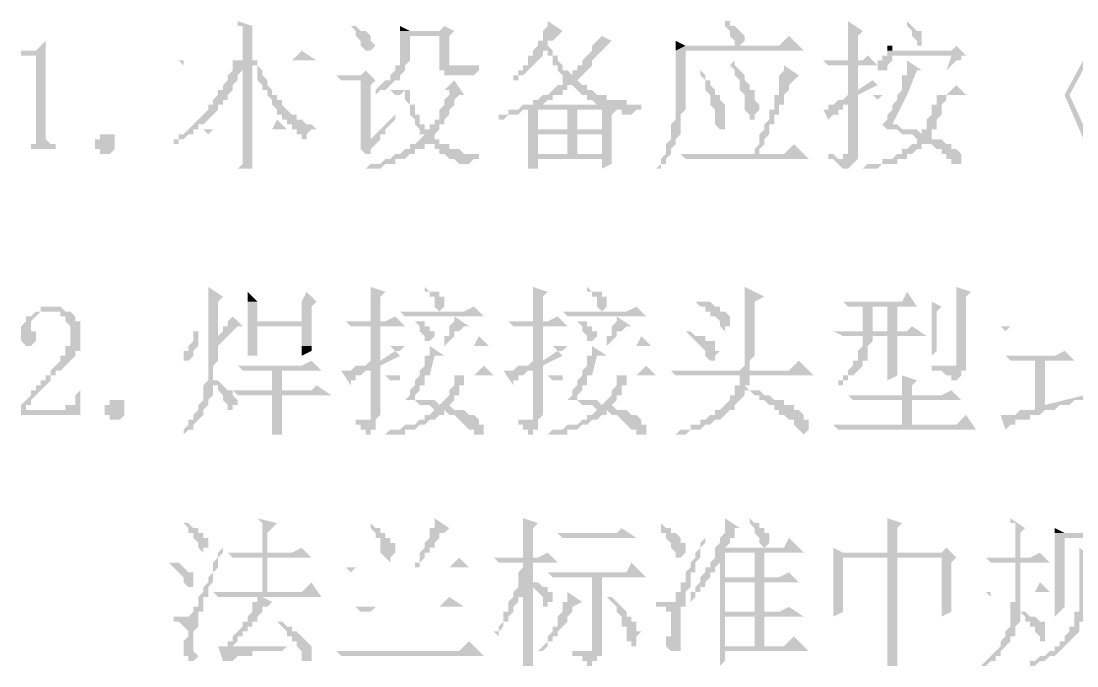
# Model space of a CAD drawing. Extents: x 51 to 246, y 3 to 417.
# Drawn here: x 179.41 to 188.49, y 340.4 to 345.95 of the extents above; entities that cross this region are included whole.
import ezdxf

# ---------------------------------------------------------------- set-up
doc = ezdxf.new("R2010")
doc.units = 0
doc.header["$MEASUREMENT"] = 0
doc.layers.add('_____1', color=160, linetype='Continuous')

msp = doc.modelspace()

# ---------------------------------------------------------------- hatches: boundary and pattern name
at = {"layer": '_____1'}
for points in [[(181.2713, 345.9477), (181.2713, 345.9053), (181.3137, 345.9053), (181.3137, 345.6091), (181.3984, 345.6091), (181.3984, 345.9053)], [(183.0493, 345.9053), (183.0069, 345.863), (182.6683, 345.863), (182.6683, 345.5667), (182.6259, 345.5667), (182.6259, 345.5243), (182.5835, 345.4819), (182.5835, 345.4397), (182.5415, 345.4397), (182.4567, 345.355), (182.4567, 345.3126), (182.4991, 345.355), (182.5415, 345.355), (182.6259, 345.4397), (182.6683, 345.4397), (182.6683, 345.4819), (182.7106, 345.5243), (182.7106, 345.5667), (182.753, 345.6091), (182.753, 345.8206), (183.0069, 345.8206), (183.134, 345.863)], [(182.6683, 345.9053), (182.6683, 345.863), (182.753, 345.863)], [(183.9385, 345.9477), (183.9385, 345.9053), (183.8961, 345.863), (183.8961, 345.7784), (183.8537, 345.7784), (183.9805, 345.7784), (184.0653, 345.863)], [(185.4622, 345.9477), (185.4622, 345.9053), (185.5046, 345.863), (185.5046, 345.8206), (185.547, 345.7784), (185.547, 345.736), (185.5894, 345.736), (185.6317, 345.7784), (185.6317, 345.8206), (185.547, 345.9053), (185.5046, 345.9053), (185.5046, 345.9477)], [(186.5206, 345.9477), (186.5206, 345.6091), (186.6053, 345.6091), (186.6053, 345.8206), (186.6477, 345.863)], [(183.134, 345.863), (183.0069, 345.8206), (183.0069, 345.5243), (183.0493, 345.5243), (183.0493, 345.4819), (183.3032, 345.4819), (183.3456, 345.5243), (183.3456, 345.5667), (183.0917, 345.5667), (183.0917, 345.8206)], [(184.4039, 345.8206), (184.3615, 345.7784), (183.8537, 345.7784), (183.8537, 345.736), (183.9385, 345.736), (183.9385, 345.6513), (183.9805, 345.6513), (183.9805, 345.5667), (184.0229, 345.5667), (184.0229, 345.5243), (184.0653, 345.4819), (184.0653, 345.3973), (184.0229, 345.3973), (184.15, 345.3973), (184.1924, 345.355), (184.2347, 345.3126), (184.2771, 345.3126), (184.2771, 345.2702), (184.3195, 345.2702), (184.3615, 345.228), (184.4463, 345.228), (183.8537, 345.228), (184.7426, 345.1856), (184.7426, 345.228), (184.6158, 345.228), (184.6158, 345.2702), (184.4463, 345.2702), (184.4463, 345.3126), (184.3615, 345.3126), (184.3195, 345.355), (184.2771, 345.355), (184.2771, 345.3973), (184.2347, 345.3973), (184.1924, 345.4397), (184.2347, 345.4819), (184.15, 345.4819), (184.1076, 345.5243), (184.0653, 345.5243), (184.0653, 345.5667), (184.0229, 345.6091), (184.0229, 345.6513), (183.9805, 345.6513), (183.9805, 345.6936), (183.9385, 345.736), (183.9385, 345.7784), (184.4887, 345.7784)], [(186.0128, 345.8206), (185.928, 345.736), (185.1236, 345.736), (185.0388, 345.6936), (185.0388, 345.1011), (184.9968, 345.0587), (184.9968, 344.9316), (184.9544, 344.8894), (184.9544, 344.8046), (184.9121, 344.7622), (184.9121, 344.72), (184.8697, 344.6777), (184.9121, 344.6777), (184.9121, 344.72), (184.9544, 344.72), (184.9544, 344.7622), (184.9968, 344.8046), (184.9968, 344.847), (185.0388, 344.8894), (185.0388, 344.9316), (185.0812, 344.9739), (185.0812, 345.1433), (185.1236, 345.1856), (185.1236, 345.6936), (186.1395, 345.6936)], [(188.6796, 345.863), (188.3833, 345.3126), (188.6372, 344.72), (188.6796, 344.7622), (188.4257, 345.3126), (188.722, 345.863)], [(179.6204, 345.7784), (179.578, 345.736), (179.5356, 345.6936), (179.4085, 345.6936), (179.4085, 345.6513), (179.5356, 345.6513), (179.5356, 344.8894), (179.4933, 344.8894), (179.4933, 344.847), (179.4085, 344.847), (179.7895, 344.847), (179.7051, 344.847), (179.7051, 344.8894), (179.6628, 344.8894), (179.6204, 344.9316)], [(183.8537, 345.736), (183.8113, 345.6936), (183.8113, 345.6513), (183.769, 345.6513), (183.769, 345.5667), (183.7266, 345.5667), (183.7266, 345.5243), (183.6842, 345.5243), (183.6842, 345.4819), (183.6418, 345.4819), (183.6418, 345.4397), (183.6842, 345.4397), (183.6842, 345.4819), (183.7266, 345.4819), (183.8961, 345.6513), (183.8961, 345.6936), (183.9385, 345.6936), (183.9385, 345.736)], [(184.4887, 345.7784), (184.3615, 345.7784), (184.3195, 345.736), (184.3195, 345.6936), (184.2347, 345.6091), (184.2347, 345.5667), (184.1924, 345.5667), (184.1924, 345.5243), (184.15, 345.5243), (184.15, 345.4819), (184.2347, 345.4819), (184.3195, 345.5667), (184.3195, 345.6091), (184.4039, 345.6936), (184.4463, 345.736)], [(185.0388, 345.7784), (185.0388, 345.6936), (185.1236, 345.736)], [(187.4521, 345.736), (187.4097, 345.6936), (186.8592, 345.6936), (187.4097, 345.6513), (187.3674, 345.5243), (187.4521, 345.6091), (187.4945, 345.6091), (187.4945, 345.6513), (187.5365, 345.6513)], [(181.8218, 345.6936), (181.7371, 345.6091), (180.7635, 345.6091), (180.8055, 345.5667), (180.8055, 345.6091), (181.9486, 345.6091)], [(186.6901, 345.6513), (186.6477, 345.6091), (186.309, 345.6091), (186.3514, 345.5667), (186.7748, 345.5667)], [(186.8592, 345.6936), (186.8592, 345.6513), (186.8168, 345.6513), (186.8168, 345.6091), (186.7748, 345.6091), (186.7748, 345.5243), (186.8592, 345.5243), (186.8592, 345.5667), (186.9016, 345.6091), (186.9016, 345.6513), (187.4097, 345.6513)], [(181.2289, 345.5243), (181.1865, 345.4819), (181.1865, 345.4397), (181.1445, 345.3973), (181.1445, 345.355), (181.1021, 345.355), (181.1021, 345.3126), (181.0597, 345.2702), (181.0597, 345.228), (181.0174, 345.228), (181.0174, 345.1856), (180.975, 345.1433), (180.8055, 344.9739), (180.7635, 344.9739), (180.7635, 344.9316), (180.7211, 344.9316), (180.7211, 344.8894), (180.6787, 344.8894), (180.7635, 344.8894), (180.7635, 344.9316), (180.8055, 344.9316), (180.8479, 344.9739), (180.8903, 344.9739), (180.8903, 345.0163), (180.9326, 345.0163), (180.9326, 345.0587), (180.975, 345.0587), (181.0174, 345.1011), (181.1021, 345.1856), (181.1021, 345.228), (181.1445, 345.228), (181.1445, 345.2702), (181.1865, 345.2702), (181.1865, 345.3126), (181.2289, 345.355), (181.2289, 345.3973), (181.2713, 345.4397), (181.2713, 345.4819), (181.3137, 345.5243)], [(181.3984, 345.6091), (181.2289, 345.6091), (181.2289, 345.5243), (181.3137, 345.5243), (181.3137, 345.0163), (181.3984, 345.0163)], [(181.4408, 345.6091), (181.3984, 345.6091), (181.3984, 345.5667), (181.4408, 345.5667), (181.4408, 345.4397), (181.4832, 345.3973), (181.4832, 345.355), (181.5252, 345.355), (181.5252, 345.3126), (181.5676, 345.2702), (181.5676, 345.228), (181.6099, 345.1856), (181.6099, 345.1433), (181.6523, 345.1433), (181.6523, 345.1011), (181.6947, 345.1011), (181.6947, 345.0587), (181.7371, 345.0587), (181.7371, 345.0163), (181.7794, 345.0163), (181.7794, 344.9739), (181.8218, 344.9739), (181.8218, 344.9316), (181.8638, 344.9316), (181.8638, 344.9739), (181.9062, 345.0163), (181.9486, 345.0163), (181.9062, 345.0587), (181.8638, 345.0587), (181.8218, 345.1011), (181.7794, 345.1011), (181.7794, 345.1433), (181.7371, 345.1433), (181.6523, 345.228), (181.6523, 345.2702), (181.6099, 345.2702), (181.6099, 345.3126), (181.5676, 345.3126), (181.5676, 345.355), (181.5252, 345.3973), (181.5252, 345.4397), (181.4832, 345.4819), (181.4832, 345.5243), (181.4408, 345.5667)], [(182.372, 345.5243), (182.3296, 345.4819), (182.1181, 345.4819), (182.1605, 345.4397), (182.4567, 345.4397)], [(183.2612, 345.5667), (183.134, 345.5667), (183.3456, 345.5667), (183.3032, 345.5667)], [(185.2507, 345.5243), (185.2507, 345.4819), (185.2931, 345.4397), (185.2931, 345.355), (185.3355, 345.3126), (185.3355, 345.228), (185.3778, 345.1856), (185.3778, 345.0587), (185.4199, 345.0163), (185.4622, 345.0163), (185.4622, 345.228), (185.4199, 345.2702), (185.4199, 345.3126), (185.3778, 345.3126), (185.3778, 345.355), (185.3355, 345.3973), (185.3355, 345.4397), (185.2931, 345.4397), (185.2931, 345.4819)], [(185.547, 345.6091), (185.5046, 345.5667), (185.547, 345.5243), (185.547, 345.4819), (185.5894, 345.4397), (185.5894, 345.355), (185.6317, 345.3126), (185.6317, 345.1856), (185.6741, 345.1433), (185.6741, 345.1011), (185.7165, 345.1011), (185.7165, 345.1433), (185.7585, 345.1856), (185.7585, 345.228), (185.7165, 345.2702), (185.7165, 345.355), (185.6741, 345.355), (185.6741, 345.3973), (185.6317, 345.4397), (185.6317, 345.4819), (185.547, 345.5667)], [(185.9704, 345.5667), (185.9704, 345.5243), (185.928, 345.4819), (185.928, 345.3126), (185.8856, 345.3126), (185.8856, 345.1856), (185.8433, 345.1856), (185.8433, 345.1011), (185.8009, 345.0587), (185.8009, 345.0163), (185.7585, 344.9739), (185.7585, 344.8894), (185.7165, 344.847), (185.7165, 344.8046), (185.7585, 344.8046), (185.7585, 344.847), (185.8009, 344.8894), (185.8009, 344.9316), (185.8433, 344.9739), (185.8433, 345.0587), (185.8856, 345.0587), (185.8856, 345.1433), (185.928, 345.1433), (185.928, 345.228), (185.9704, 345.228), (185.9704, 345.3126), (186.0128, 345.355), (186.0128, 345.3973), (186.0551, 345.4397), (186.0972, 345.4819)], [(186.6053, 345.5667), (186.5206, 345.5667), (186.5206, 345.3126), (186.6053, 345.355)], [(187.0287, 345.6091), (187.0287, 345.4819), (186.9863, 345.4819), (186.9863, 345.355), (186.944, 345.3126), (187.0287, 345.3126), (187.1135, 345.5243), (187.1555, 345.5243)], [(182.4567, 345.4397), (182.3296, 345.4397), (182.3296, 344.847), (182.372, 344.8046), (182.4144, 344.8046), (182.4144, 344.847), (182.4991, 344.9316), (182.4144, 344.9316), (182.4144, 345.3973)], [(183.134, 345.4397), (183.0493, 345.355), (182.5835, 345.355), (183.0917, 345.355), (183.0917, 345.3126), (183.0493, 345.2702), (183.0493, 345.228), (183.0069, 345.1856), (183.0069, 345.1011), (182.9645, 345.1011), (182.9645, 345.0587), (182.9222, 345.0587), (182.9222, 345.0163), (183.0069, 345.0163), (183.0069, 345.0587), (183.0493, 345.0587), (183.0493, 345.1011), (183.0917, 345.1433), (183.0917, 345.1856), (183.134, 345.228), (183.134, 345.2702), (183.1764, 345.3126), (183.2188, 345.3126)], [(186.7324, 345.4397), (186.6053, 345.355), (186.5206, 345.3126), (186.4782, 345.2702), (186.4362, 345.2702), (186.5206, 345.228), (186.5206, 344.8046), (186.4782, 344.8046), (186.4782, 344.7622), (186.4362, 344.7622), (186.6053, 344.7622), (186.6053, 345.3126), (186.7748, 345.3973)], [(182.5835, 345.355), (182.6259, 345.3126), (182.6683, 345.3126), (182.7106, 345.355)], [(182.7106, 345.355), (182.7106, 345.2702), (182.753, 345.228), (182.753, 345.1433), (182.7954, 345.1011), (182.7954, 345.0587), (182.8378, 345.0163), (182.8378, 344.9739), (182.8801, 344.9739), (182.8378, 344.9316), (182.9222, 344.8894), (182.9645, 344.8894), (182.9645, 344.847), (183.0069, 344.847), (183.0069, 344.8046), (183.0493, 344.8046), (183.0917, 344.7622), (183.134, 344.7622), (183.1764, 344.72), (183.2612, 344.72), (183.3032, 344.7622), (183.3456, 344.7622), (183.3456, 344.8046), (183.2188, 344.8046), (183.1764, 344.847), (183.0917, 344.847), (183.0917, 344.8894), (183.0069, 344.8894), (183.0069, 344.9316), (182.9645, 344.9316), (182.9645, 344.9739), (183.0069, 345.0163), (182.8801, 345.0163), (182.8801, 345.0587), (182.8378, 345.0587), (182.8378, 345.1433), (182.7954, 345.1433), (182.7954, 345.228), (182.753, 345.228), (182.753, 345.355), (183.0917, 345.355)], [(184.0229, 345.3973), (183.9385, 345.3126), (183.8961, 345.3126), (183.8537, 345.2702), (183.8113, 345.2702), (183.8113, 345.228), (183.7266, 345.228), (183.6842, 345.1856), (183.5998, 345.1856), (183.5998, 345.1433), (183.5151, 345.1433), (183.5151, 345.1011), (183.5574, 345.1011), (183.5998, 345.1433), (183.6842, 345.1433), (183.7266, 345.1856), (184.7426, 345.1856), (183.8537, 345.228), (183.8961, 345.228), (183.9385, 345.2702), (183.9805, 345.2702), (183.9805, 345.3126), (184.0653, 345.3126), (184.0653, 345.355), (184.1076, 345.355), (184.1076, 345.3973), (184.15, 345.3973)], [(187.4521, 345.3973), (187.3674, 345.3126), (186.7324, 345.3126), (186.7748, 345.2702), (186.8168, 345.3126), (187.5365, 345.3126)], [(186.4362, 345.2702), (186.3938, 345.228), (186.3514, 345.228), (186.3514, 345.1856), (186.309, 345.1856), (186.3514, 345.1011), (186.3938, 345.1433), (186.4362, 345.1433), (186.4362, 345.1856), (186.4782, 345.1856), (186.4782, 345.228), (186.5206, 345.228)], [(187.0287, 345.3126), (186.944, 345.3126), (186.944, 345.2702), (186.9016, 345.228), (186.9016, 345.1856), (186.8592, 345.1433), (186.8592, 345.1011), (186.8168, 345.0587), (186.8592, 345.0163), (186.944, 345.0163), (186.9863, 344.9739), (187.1555, 344.9739), (187.1135, 345.0163), (186.9863, 345.0163), (186.944, 345.0587), (186.9016, 345.0587)], [(183.769, 345.1856), (183.769, 344.8046), (184.4039, 344.7622), (184.4039, 344.6777), (184.4887, 344.72), (184.4887, 344.8046), (183.8537, 344.8046), (183.8537, 344.9739), (184.4039, 344.9739), (184.1924, 345.0163), (183.8537, 345.0163), (183.8537, 345.1856), (184.531, 345.1856)], [(184.1076, 345.1856), (184.1076, 345.0163), (183.8537, 345.0163), (184.1924, 345.0163), (184.1924, 345.1856), (184.4039, 345.1856)], [(184.531, 345.1856), (184.1076, 345.1856), (184.4039, 345.1856), (184.4039, 345.0163), (184.1924, 345.0163), (184.4039, 344.9739), (184.4039, 344.8046), (184.1924, 344.8046), (184.4887, 344.8046), (184.4887, 345.1433)], [(181.6099, 345.1011), (181.5676, 345.0163), (180.975, 345.0163), (181.0174, 344.9739), (181.0597, 345.0163), (181.6947, 345.0163)], [(182.6259, 345.1433), (182.4144, 344.9316), (182.4991, 344.9316), (182.4991, 344.9739), (182.5415, 344.9739), (182.5415, 345.0163), (182.6259, 345.1011)], [(181.3984, 345.0163), (181.3137, 345.0163), (181.3137, 344.72), (181.2713, 344.6777), (181.3984, 344.6777), (181.3984, 344.9739)], [(182.8378, 344.9316), (182.7954, 344.8894), (182.753, 344.8894), (182.753, 344.847), (182.7106, 344.847), (182.6683, 344.8046), (182.6259, 344.8046), (182.5835, 344.7622), (182.5415, 344.7622), (182.4991, 344.72), (182.4144, 344.72), (182.372, 344.6777), (182.4991, 344.6777), (182.5415, 344.72), (182.6259, 344.72), (182.6259, 344.7622), (182.7106, 344.7622), (182.753, 344.8046), (182.7954, 344.8046), (182.7954, 344.847), (182.8801, 344.847), (182.8801, 344.8894), (182.9222, 344.8894)], [(184.1924, 344.9739), (184.1076, 344.9739), (184.1076, 344.8046), (183.8537, 344.8046), (184.1924, 344.8046)], [(186.0551, 344.8894), (185.9704, 344.8046), (185.0812, 344.8046), (185.1236, 344.7622), (186.1819, 344.7622)], [(187.325, 344.9316), (187.1979, 344.8894), (187.2403, 344.8894), (187.2826, 344.847), (187.325, 344.847), (187.325, 344.8046), (187.3674, 344.8046), (187.3674, 344.7622), (187.4097, 344.7622), (187.4097, 344.72), (187.4945, 344.72), (187.4945, 344.8046), (187.4521, 344.847), (187.4097, 344.847), (187.4097, 344.8894), (187.3674, 344.8894)], [(183.769, 344.8046), (183.769, 344.6777), (183.8537, 344.6777), (183.8537, 344.7622), (184.4039, 344.7622)], [(186.3514, 344.8046), (186.3514, 344.7622), (186.3938, 344.7622), (186.4362, 344.72), (186.4782, 344.6777), (186.5206, 344.6777), (186.5629, 344.72), (186.6053, 344.7622), (186.4362, 344.7622), (186.3938, 344.8046)], [(181.0174, 343.6617), (181.0174, 343.1959), (181.1021, 343.1959), (181.1021, 343.5346), (181.1445, 343.577)], [(181.356, 343.6193), (181.356, 343.5346), (181.4408, 343.5346)], [(181.8638, 343.6193), (181.8218, 343.5346), (181.356, 343.5346), (181.356, 343.3653), (181.4408, 343.3653), (181.4408, 343.5346), (181.9486, 343.5346)], [(182.4144, 343.6617), (182.4144, 343.3653), (182.4991, 343.3653), (182.4991, 343.577), (182.5415, 343.6193)], [(183.8113, 343.6617), (183.8113, 343.3653), (183.8961, 343.3653), (183.8961, 343.577), (183.9385, 343.6193)], [(185.6317, 343.6617), (185.6317, 342.9844), (185.5894, 342.942), (185.6741, 342.942), (185.6741, 343.0266), (185.7165, 343.069), (185.7165, 343.5346), (185.8009, 343.577)], [(187.0287, 343.6193), (186.9863, 343.5346), (186.4782, 343.5346), (186.5206, 343.4924), (187.1135, 343.4924)], [(187.4521, 343.6617), (187.4521, 342.9844), (187.3674, 342.9844), (187.2403, 342.942), (187.325, 342.942), (187.3674, 342.8997), (187.4097, 342.8997), (187.4097, 342.8573), (187.4521, 342.8573), (187.4945, 342.8997), (187.4945, 342.942), (187.5365, 342.942), (187.5365, 343.577), (187.5789, 343.6193)], [(181.9486, 343.5346), (181.8218, 343.5346), (181.8218, 343.3653), (181.356, 343.3653), (181.356, 343.3231), (181.8218, 343.3231), (181.8218, 343.1536), (181.356, 343.1536), (181.356, 343.069), (181.4408, 343.069), (181.4408, 343.1536), (181.9062, 343.1536), (181.9062, 343.4924)], [(187.2403, 343.5346), (187.2403, 343.069), (187.2826, 343.1114), (187.2826, 343.45), (187.325, 343.4924)], [(179.6628, 343.4924), (179.578, 343.4924), (179.578, 343.45), (179.5356, 343.45), (179.7472, 343.45), (179.7472, 343.4076), (179.7895, 343.4076), (179.7895, 343.3653), (179.8319, 343.3231), (179.8319, 343.1536), (179.7895, 343.1536), (179.7895, 343.069), (179.7472, 343.069), (179.7472, 343.0266), (179.6628, 342.942), (179.6628, 342.8997), (179.6204, 342.8997), (179.6204, 342.8573), (179.578, 342.8573), (179.578, 342.8149), (179.5356, 342.8149), (179.5356, 342.7727), (179.4933, 342.7727), (179.4933, 342.7303), (179.4085, 342.6456), (179.4085, 342.6034), (179.4509, 342.6034), (179.4509, 342.6456), (179.4933, 342.6456), (179.4933, 342.688), (179.6628, 342.8573), (179.6628, 342.8997), (179.7051, 342.8997), (179.7051, 342.942), (179.7472, 342.942), (179.8743, 343.069), (179.8743, 343.1114), (179.9167, 343.1114), (179.9167, 343.3653), (179.8743, 343.3653), (179.8743, 343.4076), (179.8319, 343.45), (179.7895, 343.45), (179.7472, 343.4924), (179.7051, 343.4924)], [(179.5356, 343.45), (179.4933, 343.4076), (179.4509, 343.4076), (179.4509, 343.3653), (179.4085, 343.3231), (179.4085, 343.1959), (179.4509, 343.1536), (179.4933, 343.1536), (179.5356, 343.1959), (179.5356, 343.2807), (179.4933, 343.2807), (179.4933, 343.3653), (179.578, 343.45), (179.6628, 343.45)], [(183.3032, 343.4924), (183.2188, 343.45), (182.6683, 343.45), (182.7106, 343.4076), (183.3879, 343.4076)], [(184.7002, 343.4924), (184.6158, 343.45), (184.0653, 343.45), (184.1076, 343.4076), (184.7849, 343.4076)], [(186.6477, 343.4924), (186.6477, 343.2807), (186.7324, 343.2807), (186.7324, 343.4924), (186.8592, 343.4924)], [(186.944, 343.4924), (186.6477, 343.4924), (186.8592, 343.4924), (186.8592, 343.2807), (186.944, 343.2807)], [(181.2289, 343.4076), (181.1865, 343.3653), (181.1865, 343.3231), (181.1445, 343.3231), (181.1445, 343.2807), (181.1021, 343.2383), (181.1021, 343.1959), (181.0174, 343.1959), (181.0174, 342.8573), (180.975, 342.8149), (181.1021, 342.8149), (181.1021, 342.7727), (181.1445, 342.7303), (181.1445, 342.688), (181.1865, 342.6456), (181.1865, 342.6034), (181.2289, 342.6034), (181.2289, 342.6456), (181.2713, 342.6456), (181.2713, 342.688), (181.2289, 342.7303), (181.2289, 342.7727), (181.1865, 342.7727), (181.1021, 342.8573), (181.0597, 342.8573), (181.0597, 342.9844), (181.1021, 343.0266), (181.1021, 343.1536), (181.2713, 343.3231), (181.3137, 343.3231)], [(182.6259, 343.4076), (182.5415, 343.3653), (182.2028, 343.3653), (182.2449, 343.3231), (182.7106, 343.3231)], [(182.7954, 343.4076), (182.7954, 343.3653), (182.8378, 343.3231), (182.8378, 343.2807), (182.8801, 343.2383), (182.8801, 343.1959), (182.9222, 343.1959), (182.9645, 343.2383), (182.9645, 343.2807), (182.9222, 343.2807), (182.9222, 343.3231), (182.8801, 343.3231), (182.8801, 343.3653), (182.7954, 343.3653)], [(183.134, 343.4076), (183.134, 343.3653), (183.0917, 343.3231), (183.0917, 343.2383), (183.0493, 343.2383), (183.0493, 343.1536), (183.0917, 343.1959), (183.134, 343.2383), (183.134, 343.2807), (183.1764, 343.2807), (183.2188, 343.3231), (183.2612, 343.3231)], [(184.0229, 343.4076), (183.9385, 343.3653), (183.5998, 343.3653), (183.6418, 343.3231), (184.1076, 343.3231)], [(184.1924, 343.4076), (184.1924, 343.3653), (184.2347, 343.3231), (184.2347, 343.2807), (184.2771, 343.2383), (184.2771, 343.1959), (184.3195, 343.1959), (184.3615, 343.2383), (184.3615, 343.2807), (184.3195, 343.2807), (184.3195, 343.3231), (184.2771, 343.3231), (184.2771, 343.3653), (184.1924, 343.3653)], [(184.531, 343.4076), (184.531, 343.3653), (184.4887, 343.3231), (184.4887, 343.2383), (184.4463, 343.2383), (184.4463, 343.1536), (184.531, 343.2383), (184.531, 343.2807), (184.5734, 343.2807), (184.6158, 343.3231), (184.6582, 343.3231)], [(188.9335, 343.4076), (188.8915, 343.3231), (187.8332, 343.3231), (187.8752, 343.2807), (187.9176, 343.3231), (189.0606, 343.3231)], [(180.9326, 343.2807), (180.8903, 343.2807), (180.8903, 343.1959), (180.8479, 343.1536), (180.8479, 343.1114), (180.8055, 343.1114), (180.8055, 343.0266), (180.8479, 343.0266), (180.8903, 343.069), (180.8903, 343.1114), (180.9326, 343.1536), (180.9326, 343.2383)], [(181.356, 343.3231), (181.356, 343.1536), (181.4408, 343.1536), (181.4408, 343.3231), (181.8218, 343.3231)], [(187.0711, 343.3231), (187.0287, 343.2807), (186.3938, 343.2807), (186.4782, 343.2383), (187.1979, 343.2383)], [(183.3456, 343.2383), (183.3032, 343.1536), (182.5835, 343.1536), (182.6259, 343.1114), (182.6683, 343.1114), (182.7106, 343.1536), (183.4303, 343.1536)], [(184.7426, 343.2383), (184.7002, 343.1536), (183.9805, 343.1536), (184.0229, 343.1114), (184.0653, 343.1114), (184.1076, 343.1536), (184.8273, 343.1536)], [(186.944, 343.2383), (186.8592, 343.2383), (186.8592, 342.8573), (186.944, 342.8997), (186.944, 343.069)], [(182.6259, 343.1114), (182.4991, 343.0266), (182.4144, 343.0266), (182.372, 342.9844), (182.2872, 342.9844), (182.2449, 342.942), (182.4144, 342.942), (182.4144, 342.5186), (182.372, 342.5186), (182.4567, 342.5186), (182.4991, 342.561), (182.4991, 342.9844), (182.6683, 343.069)], [(182.9222, 343.1536), (182.9222, 343.069), (182.8801, 343.069), (182.8801, 342.9844), (182.8378, 342.942), (182.8378, 342.8997), (182.9222, 342.8997), (182.9645, 343.069), (183.0493, 343.069)], [(184.0229, 343.1114), (183.8961, 343.0266), (183.8113, 343.0266), (183.769, 342.9844), (183.6842, 342.9844), (183.6418, 342.942), (183.8113, 342.942), (183.8113, 342.5186), (183.769, 342.5186), (183.8537, 342.5186), (183.8961, 342.561), (183.8961, 342.9844), (184.0653, 343.069)], [(184.3195, 343.1536), (184.3195, 343.069), (184.2771, 343.069), (184.2771, 342.9844), (184.2347, 342.942), (184.2347, 342.8997), (184.3195, 342.8997), (184.3615, 343.069), (184.4463, 343.069)], [(188.3833, 343.1114), (188.2986, 343.069), (187.8752, 343.069), (187.9176, 343.0266), (188.4681, 343.0266)], [(181.9062, 343.0266), (181.8218, 342.9844), (181.2713, 342.9844), (181.3137, 342.942), (181.991, 342.942)], [(183.3879, 342.9844), (183.3032, 342.8997), (182.5415, 342.8997), (182.5835, 342.8573), (182.6683, 342.8573), (182.6683, 342.8997), (183.4727, 342.8997)], [(184.7849, 342.9844), (184.7002, 342.8997), (183.9385, 342.8997), (183.9805, 342.8573), (184.0653, 342.8573), (184.0653, 342.8997), (184.8697, 342.8997)], [(186.0972, 343.0266), (186.0128, 342.942), (184.9968, 342.942), (185.0388, 342.8997), (186.2243, 342.8997)], [(187.2403, 342.9844), (187.2403, 342.942), (187.3674, 342.9844), (187.2826, 342.9844)], [(188.2138, 343.0266), (188.1294, 343.0266), (188.1294, 342.6034), (188.0023, 342.6034), (187.9599, 342.561), (187.8332, 342.561), (187.8752, 342.4341), (187.9176, 342.4763), (187.9599, 342.4763), (187.9599, 342.5186), (188.0871, 342.5186), (188.0871, 342.561), (188.1718, 342.561), (188.2138, 342.6034), (188.2986, 342.6034), (188.341, 342.6456), (188.3833, 342.6456), (188.2138, 342.6456)], [(182.2449, 342.942), (182.1605, 342.942), (182.2449, 342.8149), (182.2449, 342.8573), (182.2872, 342.8573), (182.2872, 342.8997), (182.3296, 342.8997), (182.372, 342.942), (182.4144, 342.942)], [(182.8801, 342.8997), (182.8378, 342.8997), (182.7954, 342.8573), (182.7954, 342.8149), (182.753, 342.7727), (182.753, 342.7303), (182.7106, 342.688), (182.7954, 342.688), (182.8378, 342.6456), (182.9222, 342.6456), (182.9645, 342.6034), (183.0493, 342.6034), (183.0917, 342.561), (183.134, 342.561), (183.2612, 342.4341), (183.3032, 342.4341), (183.3032, 342.3917), (183.3879, 342.3917), (183.3879, 342.4763), (183.3456, 342.4763), (183.3456, 342.5186), (183.3032, 342.561), (183.2612, 342.561), (183.2188, 342.6034), (183.134, 342.6034), (183.0917, 342.6456), (183.0069, 342.6456), (182.9645, 342.688), (182.7954, 342.688), (182.7954, 342.7303), (182.8378, 342.7727), (182.8378, 342.8149), (182.8801, 342.8149), (182.8801, 342.8573)], [(183.2188, 342.8997), (183.134, 342.8997), (183.134, 342.8149), (183.0917, 342.7727), (183.0917, 342.7303), (183.0069, 342.6456), (183.0917, 342.6456), (183.134, 342.688), (183.134, 342.7303), (183.1764, 342.7303), (183.1764, 342.8149), (183.2188, 342.8149), (183.2188, 342.8573)], [(183.6418, 342.942), (183.5574, 342.942), (183.6418, 342.8149), (183.6418, 342.8573), (183.6842, 342.8573), (183.6842, 342.8997), (183.7266, 342.8997), (183.769, 342.942), (183.8113, 342.942)], [(184.2771, 342.8997), (184.2347, 342.8997), (184.1924, 342.8573), (184.1924, 342.8149), (184.15, 342.7727), (184.15, 342.7303), (184.1076, 342.688), (184.1924, 342.688), (184.2347, 342.6456), (184.3195, 342.6456), (184.3615, 342.6034), (184.4463, 342.6034), (184.4887, 342.561), (184.531, 342.561), (184.6582, 342.4341), (184.7002, 342.4341), (184.7002, 342.3917), (184.7849, 342.3917), (184.7849, 342.4763), (184.7426, 342.4763), (184.7426, 342.5186), (184.7002, 342.561), (184.6582, 342.561), (184.6158, 342.6034), (184.531, 342.6034), (184.4887, 342.6456), (184.4039, 342.6456), (184.3615, 342.688), (184.1924, 342.688), (184.1924, 342.7303), (184.2347, 342.7727), (184.2347, 342.8149), (184.2771, 342.8149), (184.2771, 342.8573)], [(184.6158, 342.8997), (184.531, 342.8997), (184.531, 342.8149), (184.4887, 342.7727), (184.4887, 342.7303), (184.4039, 342.6456), (184.4887, 342.6456), (184.531, 342.688), (184.531, 342.7303), (184.5734, 342.7303), (184.5734, 342.8149), (184.6158, 342.8149), (184.6158, 342.8573)], [(186.9863, 342.8997), (186.9863, 342.7303), (187.0711, 342.7303), (187.0711, 342.8149), (187.1135, 342.8573)], [(180.975, 342.8149), (180.975, 342.688), (180.9326, 342.6456), (180.9326, 342.6034), (180.8903, 342.561), (180.8903, 342.5186), (180.8479, 342.5186), (180.8479, 342.4763), (180.8055, 342.4341), (180.8055, 342.3917), (180.7635, 342.3917), (180.8055, 342.3917), (180.8479, 342.4341), (180.8903, 342.4341), (180.8903, 342.4763), (180.975, 342.561), (180.975, 342.6034), (181.0174, 342.6456), (181.0174, 342.688), (181.0597, 342.7303), (181.0597, 342.8149)], [(181.9486, 342.8149), (181.9062, 342.7727), (181.2289, 342.7727), (181.2713, 342.7303), (182.0757, 342.7303)], [(179.9167, 342.7727), (179.8743, 342.7303), (179.8743, 342.6456), (179.7895, 342.6456), (179.7895, 342.6034), (179.4085, 342.6034), (179.4085, 342.561), (179.9167, 342.561)], [(185.7165, 342.7727), (185.6317, 342.7727), (185.6741, 342.7727), (185.7165, 342.7303), (185.7585, 342.7303), (185.7585, 342.688), (185.8009, 342.688), (185.8433, 342.6456), (185.8856, 342.6456), (185.8856, 342.6034), (185.928, 342.6034), (185.928, 342.561), (185.9704, 342.561), (186.0128, 342.5186), (186.0551, 342.5186), (186.0551, 342.4763), (186.1395, 342.3917), (186.1819, 342.4341), (186.1819, 342.5186), (186.1395, 342.5186), (186.1395, 342.561), (186.0972, 342.6034), (186.0551, 342.6034), (186.0551, 342.6456), (185.9704, 342.6456), (185.9704, 342.688), (185.8856, 342.688), (185.8433, 342.7303), (185.8009, 342.7303), (185.7585, 342.7727)], [(187.4097, 342.7727), (187.325, 342.7303), (186.5206, 342.7303), (186.5629, 342.688), (187.4945, 342.688)], [(188.5528, 342.7303), (188.2138, 342.6456), (188.4257, 342.6456), (188.4681, 342.688), (188.5528, 342.688)], [(182.9645, 342.6034), (182.9222, 342.561), (182.8801, 342.561), (182.8801, 342.5186), (182.8378, 342.5186), (182.7954, 342.4763), (182.7106, 342.4763), (182.6683, 342.4341), (182.5835, 342.4341), (182.5415, 342.3917), (182.4991, 342.3917), (182.7106, 342.3917), (182.7106, 342.4341), (182.7954, 342.4341), (182.8378, 342.4763), (182.8801, 342.4763), (182.9222, 342.5186), (182.9645, 342.5186), (183.0069, 342.561), (183.0493, 342.561), (183.0493, 342.6034)], [(184.3615, 342.6034), (184.3195, 342.561), (184.2771, 342.561), (184.2771, 342.5186), (184.2347, 342.5186), (184.1924, 342.4763), (184.1076, 342.4763), (184.0653, 342.4341), (183.9805, 342.4341), (183.9385, 342.3917), (183.8961, 342.3917), (184.1076, 342.3917), (184.1076, 342.4341), (184.1924, 342.4341), (184.2347, 342.4763), (184.2771, 342.4763), (184.3195, 342.5186), (184.3615, 342.5186), (184.4039, 342.561), (184.4463, 342.561), (184.4463, 342.6034)], [(187.5365, 342.561), (187.4521, 342.4763), (186.3938, 342.4763), (186.4362, 342.4341), (187.6213, 342.4341)], [(181.4408, 341.672), (181.4832, 341.6296), (181.4832, 341.3757), (181.5252, 341.3757), (181.5252, 341.545), (181.6099, 341.6296)], [(182.4144, 341.6296), (182.4144, 341.5872), (182.4567, 341.545), (182.4567, 341.5027), (182.4991, 341.5027), (182.4991, 341.3757), (182.5835, 341.291), (182.5835, 341.3333), (182.6259, 341.3757), (182.6259, 341.4603), (182.5835, 341.4603), (182.5835, 341.5027), (182.5415, 341.5027), (182.5415, 341.545), (182.4991, 341.545), (182.4991, 341.5872), (182.4567, 341.5872)], [(182.9645, 341.672), (182.9645, 341.5872), (182.9222, 341.5872), (182.9222, 341.5027), (182.8801, 341.4603), (182.8801, 341.4179), (182.8378, 341.3757), (182.8378, 341.291), (182.7954, 341.291), (182.7954, 341.2486), (182.8378, 341.2486), (182.8378, 341.291), (182.8801, 341.3333), (182.8801, 341.3757), (182.9222, 341.3757), (182.9222, 341.4179), (182.9645, 341.4179), (182.9645, 341.4603), (183.0069, 341.5027), (183.0069, 341.545), (183.0493, 341.545), (183.0917, 341.5872)], [(183.7266, 341.672), (183.7266, 341.3333), (183.8113, 341.3333), (183.8113, 341.5872), (183.8537, 341.6296)], [(184.9121, 341.6296), (184.9121, 341.545), (184.9544, 341.545), (184.9544, 341.5027), (184.9968, 341.4603), (184.9968, 341.4179), (185.0388, 341.3757), (185.0388, 341.3333), (185.0812, 341.3333), (185.1236, 341.3757), (185.1236, 341.4603), (185.0812, 341.4603), (185.0812, 341.5027), (185.0388, 341.545), (184.9968, 341.545), (184.9968, 341.5872), (184.9544, 341.5872)], [(185.4622, 341.672), (185.4622, 341.545), (185.4199, 341.5027), (185.4199, 341.4603), (185.3778, 341.4179), (185.3778, 341.3757), (185.4622, 341.4179), (185.5046, 341.4603), (185.5046, 341.5027), (185.547, 341.5027), (185.547, 341.5872), (185.5894, 341.5872)], [(185.6741, 341.672), (185.6741, 341.6296), (185.7165, 341.5872), (185.7165, 341.545), (185.7585, 341.5027), (185.7585, 341.4603), (185.8009, 341.4179), (185.8433, 341.4603), (185.8433, 341.545), (185.8009, 341.545), (185.8009, 341.5872), (185.7585, 341.5872), (185.7585, 341.6296), (185.7165, 341.6296)], [(186.8592, 341.672), (186.8592, 341.3757), (186.4782, 341.3757), (186.944, 341.3757), (186.944, 341.5872), (186.9863, 341.6296)], [(187.9176, 341.672), (187.9176, 341.6296), (187.9599, 341.6296), (187.9599, 341.3333), (188.0023, 341.3333), (188.0023, 341.545), (188.0447, 341.5872)], [(184.5734, 341.5872), (184.531, 341.545), (184.0229, 341.545), (184.0653, 341.5027), (184.7002, 341.5027)], [(188.2986, 341.5872), (188.2986, 341.545), (188.3833, 341.545)], [(188.8067, 341.5872), (188.7644, 341.545), (188.2986, 341.545), (188.2986, 340.8254), (188.3833, 340.9099), (188.3833, 341.5027), (188.8915, 341.5027)], [(186.0128, 341.5027), (185.9704, 341.4179), (185.4622, 341.4179), (185.3778, 341.3757), (185.3778, 341.3333), (185.3355, 341.291), (185.4199, 341.291), (185.4199, 340.5713), (185.8009, 340.5713), (185.4622, 340.5713), (185.4622, 340.8254), (186.1395, 340.8254), (185.4622, 340.8677), (185.4622, 341.1216), (186.0972, 341.1216), (185.8009, 341.164), (185.4622, 341.164), (185.4622, 341.3757), (186.1395, 341.3757)], [(181.8218, 341.4179), (181.7371, 341.3757), (181.1865, 341.3757), (181.2289, 341.3333), (181.9062, 341.3333)], [(183.9385, 341.3757), (183.8537, 341.3333), (183.4727, 341.3333), (183.5151, 341.291), (184.0229, 341.291)], [(185.8009, 341.3757), (185.7165, 341.3757), (185.7165, 341.164), (185.4622, 341.164), (185.8009, 341.164)], [(186.3938, 341.4179), (186.3938, 341.3757), (186.944, 341.3757), (186.4782, 341.3757)], [(187.3674, 341.4179), (187.325, 341.3757), (186.3938, 341.3757), (186.3938, 341.3333), (187.325, 341.3333), (187.325, 340.9523), (186.944, 340.9523), (187.4097, 340.9523), (187.4097, 341.291), (187.4521, 341.3333)], [(188.1718, 341.3757), (188.0871, 341.3333), (187.706, 341.3333), (187.7484, 341.291), (188.2562, 341.291)], [(188.5105, 341.4179), (188.5105, 340.8677), (188.4681, 340.8677), (188.4681, 340.7406), (188.4257, 340.7406), (188.4257, 340.6982), (188.3833, 340.656), (188.3833, 340.6137), (188.341, 340.6137), (188.341, 340.5713), (188.2986, 340.5713), (188.2986, 340.5289), (188.2562, 340.5289), (188.2138, 340.4867), (188.1718, 340.4867), (188.1294, 340.4443), (188.0871, 340.4443), (188.0871, 340.402), (188.0447, 340.402), (188.1294, 340.402), (188.1718, 340.4443), (188.2138, 340.4443), (188.2562, 340.4867), (188.2986, 340.4867), (188.3833, 340.5713), (188.4257, 340.6137), (188.5105, 340.6982), (188.5105, 340.783), (188.5528, 340.783), (188.5528, 340.9099), (188.5949, 340.9523), (188.5949, 341.291), (188.6372, 341.3333)], [(183.1764, 341.3333), (183.0917, 341.2486), (182.2028, 341.2486), (182.2449, 341.2064), (182.2872, 341.2486), (183.2612, 341.2486)], [(183.8113, 341.291), (183.7266, 341.291), (183.7266, 341.2486), (183.6842, 341.2064), (183.6842, 341.0793), (183.6418, 341.0369), (183.6418, 340.9947), (183.5998, 340.9523), (183.5998, 340.8677), (183.5574, 340.8677), (183.5574, 340.783), (183.5151, 340.7406), (183.5151, 340.6982), (183.4727, 340.6982), (183.5151, 340.656), (183.5151, 340.6982), (183.5574, 340.7406), (183.5574, 340.783), (183.5998, 340.783), (183.5998, 340.8254), (183.6418, 340.8677), (183.6418, 340.9099), (183.6842, 340.9523), (183.6842, 340.9947), (183.7266, 340.9947), (183.7266, 341.0369), (183.8113, 341.0369), (183.8113, 341.1216), (183.8537, 341.1216), (183.8113, 341.1216), (183.8113, 341.164)], [(184.6582, 341.291), (184.6158, 341.2064), (183.9385, 341.2064), (183.9805, 341.164), (184.7849, 341.164)], [(185.3355, 341.291), (185.3355, 341.2486), (185.2931, 341.2486), (185.2931, 341.2064), (185.2507, 341.164), (185.2507, 341.1216), (185.2083, 341.0793), (185.2083, 341.0369), (185.166, 341.0369), (185.166, 340.9523), (185.2083, 340.9947), (185.2083, 341.0369), (185.2507, 341.0369), (185.2507, 341.0793), (185.2931, 341.0793), (185.2931, 341.1216), (185.3355, 341.164), (185.3355, 341.2064), (185.3778, 341.2064), (185.3778, 341.2486), (185.4199, 341.291)], [(186.3938, 341.3333), (186.3938, 340.9523), (187.325, 340.9523), (187.325, 340.8254), (187.4097, 340.8677), (187.4097, 340.9523), (186.4782, 340.9523), (186.4782, 341.3333), (186.8592, 341.3333)], [(186.8592, 341.3333), (186.8592, 340.9523), (186.4782, 340.9523), (186.944, 340.9523), (186.944, 341.3333), (187.325, 341.3333)], [(184.4039, 341.164), (184.3195, 341.164), (184.3195, 340.5289), (184.1076, 340.5289), (184.15, 340.5289), (184.15, 340.4867), (184.2347, 340.4867), (184.2347, 340.4443), (184.2771, 340.4443), (184.2771, 340.402), (184.3195, 340.402), (184.3195, 340.4443), (184.3615, 340.4443), (184.3615, 340.4867), (184.4039, 340.4867), (184.4039, 340.5289)], [(186.0128, 341.2064), (185.928, 341.164), (185.8009, 341.164), (186.0972, 341.1216)], [(181.9062, 341.1216), (181.8218, 341.0369), (181.0597, 341.0369), (181.1021, 340.9947), (181.991, 340.9947)], [(188.1718, 341.1216), (188.1294, 341.0369), (187.706, 341.0369), (187.7484, 340.9947), (187.7484, 341.0369), (188.2562, 341.0369)], [(181.4832, 340.9947), (181.4408, 340.9947), (181.4408, 340.9523), (181.3984, 340.9523), (181.3984, 340.8677), (181.356, 340.8254), (181.356, 340.783), (181.3137, 340.783), (181.3137, 340.7406), (181.2289, 340.656), (181.2289, 340.6137), (181.1865, 340.6137), (181.1865, 340.5713), (181.1021, 340.5713), (181.1445, 340.4443), (181.2289, 340.4443), (181.2713, 340.4867), (181.3984, 340.4867), (181.3984, 340.5289), (181.6523, 340.5289), (181.1865, 340.5713), (181.2289, 340.5713), (181.2713, 340.6137), (181.2713, 340.656), (181.3137, 340.656), (181.3137, 340.6982), (181.356, 340.6982), (181.356, 340.7406), (181.3984, 340.7406), (181.3984, 340.783), (181.4408, 340.783), (181.4408, 340.8254), (181.4832, 340.8677), (181.4832, 340.9099), (181.5252, 340.9099), (181.5676, 340.9523)], [(183.0917, 340.9947), (183.0069, 340.9099), (182.2872, 340.9099), (182.3296, 340.8677), (182.4144, 340.8677), (182.4567, 340.9099), (183.2188, 340.9099)], [(184.1076, 341.0369), (184.1076, 340.9523), (184.0653, 340.9523), (184.0653, 340.8677), (184.0229, 340.8254), (184.0229, 340.7406), (183.9805, 340.7406), (183.9805, 340.6982), (183.9385, 340.656), (183.9385, 340.6137), (183.8537, 340.5289), (183.8961, 340.5289), (183.9385, 340.5713), (183.9385, 340.6137), (183.9805, 340.6137), (183.9805, 340.656), (184.0229, 340.656), (184.0229, 340.6982), (184.1076, 340.783), (184.1076, 340.8254), (184.15, 340.8677), (184.15, 340.9099), (184.2347, 340.9523)], [(188.0023, 341.0369), (187.9599, 341.0369), (187.9599, 340.9523), (187.9176, 340.9523), (187.9176, 340.8677), (188.0023, 340.8677), (188.0447, 340.8254), (188.0447, 340.783), (188.0871, 340.783), (188.0871, 340.7406), (188.1294, 340.7406), (188.1294, 340.6982), (188.1718, 340.656), (188.1718, 340.6137), (188.2138, 340.6137), (188.2138, 340.783), (188.1718, 340.783), (188.1294, 340.8254), (188.0871, 340.8254), (188.0447, 340.8677), (188.0023, 340.8677), (188.0023, 340.9947)], [(184.8697, 340.9523), (184.8697, 340.9099), (184.9544, 340.9099), (184.9544, 340.8677), (184.9968, 340.8677), (184.9968, 340.656), (184.9544, 340.656), (184.9544, 340.5713), (184.9968, 340.5289), (185.0812, 340.5289), (185.0812, 340.9099), (185.1236, 340.9099), (184.9121, 340.9523)], [(186.0128, 340.9099), (185.928, 340.8677), (185.4622, 340.8677), (186.1395, 340.8254)], [(186.3938, 340.9523), (186.3938, 340.8254), (186.4782, 340.8677), (186.4782, 340.9523), (187.325, 340.9523)], [(185.8009, 340.8254), (185.7165, 340.8254), (185.7165, 340.5713), (185.4622, 340.5713), (185.8009, 340.5713)], [(187.9176, 340.8677), (187.9176, 340.7406), (187.8752, 340.6982), (187.8752, 340.656), (187.8332, 340.6137), (187.8332, 340.5713), (187.7484, 340.4867), (187.706, 340.4443), (187.6637, 340.402), (187.706, 340.402), (187.7484, 340.4443), (187.7908, 340.4443), (187.7908, 340.4867), (187.8332, 340.4867), (187.8332, 340.5289), (187.9176, 340.6137), (187.9176, 340.656), (187.9599, 340.656), (187.9599, 340.7406), (188.0023, 340.783), (188.0023, 340.8677)], [(186.0551, 340.656), (185.9704, 340.5713), (185.4199, 340.5713), (185.4199, 340.402), (185.4622, 340.4443), (185.4622, 340.5289), (186.1819, 340.5289)], [(181.9062, 340.5713), (181.7794, 340.5713), (181.8218, 340.5289), (181.8218, 340.4443), (181.9062, 340.4443), (181.9062, 340.5289)], [(183.2612, 340.6137), (183.1764, 340.5289), (182.1181, 340.5289), (182.1605, 340.4867), (183.3879, 340.4867)]]:
    msp.add_hatch(color=7, dxfattribs=at).paths.add_polyline_path(points, is_closed=False)
for points in [[(182.2872, 345.9053), (182.2449, 345.9053), (182.2872, 345.863), (182.2872, 345.8206), (182.3296, 345.7784), (182.3296, 345.736), (182.372, 345.6936), (182.4144, 345.6936), (182.4567, 345.736), (182.4144, 345.7784), (182.4144, 345.8206), (182.372, 345.863), (182.3296, 345.863)], [(187.0287, 345.9477), (187.0287, 345.9053), (187.0711, 345.863), (187.0711, 345.8206), (187.1135, 345.7784), (187.1135, 345.736), (187.1555, 345.736), (187.1555, 345.863), (187.1135, 345.863)], [(186.8592, 345.6936), (186.9016, 345.6936), (186.9016, 345.736), (186.8592, 345.736)], [(187.3674, 345.3126), (187.2826, 345.3126), (187.2826, 345.228), (187.2403, 345.228), (187.2403, 345.1433), (187.1979, 345.1011), (187.1979, 345.0163), (187.1555, 345.0163), (187.1555, 344.9739), (187.0287, 344.9739), (187.0711, 344.9739), (187.1135, 344.9316), (187.1135, 344.8894), (187.0711, 344.8894), (187.0287, 344.847), (186.9863, 344.847), (186.9863, 344.8046), (186.944, 344.8046), (186.9016, 344.7622), (186.8168, 344.7622), (186.8168, 344.72), (186.6901, 344.72), (186.6477, 344.6777), (186.7748, 344.6777), (186.8168, 344.72), (186.944, 344.72), (186.944, 344.7622), (187.0287, 344.7622), (187.0287, 344.8046), (187.0711, 344.8046), (187.1135, 344.847), (187.1555, 344.847), (187.1555, 344.8894), (187.1979, 344.8894), (187.325, 344.9316), (187.2403, 344.9316), (187.2403, 345.0163), (187.2826, 345.0163), (187.2826, 345.1011), (187.325, 345.1433), (187.325, 345.228), (187.3674, 345.2702)], [(184.7002, 345.1856), (183.769, 345.1856), (184.5734, 345.1856), (184.5734, 345.1433), (184.6582, 345.1433)], [(180.1282, 344.8046), (180.0862, 344.8046), (180.0862, 344.847), (180.0438, 344.847), (180.0438, 344.9316), (180.0862, 344.9316), (180.0862, 344.9739), (180.2129, 344.9739), (180.2129, 344.847), (180.1706, 344.8046)], [(182.8801, 343.6617), (182.8801, 343.6193), (182.9222, 343.6193), (182.9222, 343.577), (182.9645, 343.577), (182.9645, 343.4924), (183.0069, 343.45), (183.0493, 343.4924), (183.0493, 343.577), (183.0069, 343.577), (183.0069, 343.6193), (182.9222, 343.6193)], [(184.2771, 343.6617), (184.2771, 343.6193), (184.3195, 343.6193), (184.3195, 343.577), (184.3615, 343.577), (184.3615, 343.4924), (184.4039, 343.45), (184.4463, 343.4924), (184.4463, 343.577), (184.4039, 343.577), (184.4039, 343.6193), (184.3195, 343.6193)], [(185.2507, 343.5346), (185.2083, 343.5346), (185.2507, 343.4924), (185.2931, 343.4924), (185.2931, 343.45), (185.3355, 343.45), (185.3355, 343.4076), (185.3778, 343.4076), (185.4199, 343.3653), (185.4199, 343.3231), (185.4622, 343.2807), (185.4622, 343.3231), (185.5046, 343.3231), (185.5046, 343.4076), (185.4622, 343.45), (185.4199, 343.45), (185.4199, 343.4924), (185.3778, 343.4924), (185.3355, 343.5346)], [(182.4144, 343.3231), (182.4991, 343.3231), (182.4991, 343.0266), (182.4144, 343.0266)], [(183.8113, 343.3231), (183.8961, 343.3231), (183.8961, 343.0266), (183.8113, 343.0266)], [(185.1236, 343.2807), (185.2083, 343.1959), (185.2507, 343.1536), (185.2931, 343.1114), (185.2931, 343.069), (185.3355, 343.0266), (185.3778, 343.0266), (185.3778, 343.069), (185.4199, 343.1114), (185.3778, 343.1114), (185.3778, 343.1959), (185.2931, 343.1959), (185.2931, 343.2383), (185.2083, 343.2383), (185.166, 343.2807)], [(186.7324, 343.2383), (186.6477, 343.2383), (186.6477, 343.1536), (186.6053, 343.1114), (186.6053, 343.0266), (186.5629, 343.0266), (186.5629, 342.9844), (186.5206, 342.942), (186.5206, 342.8997), (186.4782, 342.8997), (186.4782, 342.8573), (186.4362, 342.8573), (186.4362, 342.8149), (186.3938, 342.8149), (186.4782, 342.8149), (186.4782, 342.8573), (186.5206, 342.8573), (186.5206, 342.8997), (186.5629, 342.8997), (186.6477, 342.9844), (186.6477, 343.0266), (186.6901, 343.0266), (186.6901, 343.1536), (186.7324, 343.1959)], [(181.9062, 343.1536), (181.8218, 343.1536), (181.8218, 343.069), (181.9062, 343.1114)], [(181.5676, 342.942), (181.6523, 342.942), (181.6523, 342.7727), (181.5676, 342.7727)], [(185.6741, 342.8997), (185.5894, 342.8997), (185.5894, 342.8149), (185.547, 342.8149), (185.547, 342.7303), (185.5046, 342.7303), (185.5046, 342.688), (185.4199, 342.6034), (185.3778, 342.6034), (185.3778, 342.561), (185.3355, 342.561), (185.2931, 342.5186), (185.2507, 342.5186), (185.2507, 342.4763), (185.166, 342.4763), (185.166, 342.4341), (185.0812, 342.4341), (185.0388, 342.3917), (184.9968, 342.3917), (185.1236, 342.3917), (185.166, 342.4341), (185.2507, 342.4341), (185.2931, 342.4763), (185.3355, 342.4763), (185.3778, 342.5186), (185.4199, 342.5186), (185.4622, 342.561), (185.5046, 342.6034), (185.547, 342.6034), (185.547, 342.6456), (185.6317, 342.7303), (185.6317, 342.7727), (185.7165, 342.7727), (185.6741, 342.7727), (185.6317, 342.8149), (185.6741, 342.8149)], [(181.5676, 342.3917), (181.6523, 342.3917), (181.6523, 342.7303), (181.5676, 342.7303)], [(180.2129, 342.5186), (180.1706, 342.5186), (180.1706, 342.561), (180.1282, 342.561), (180.1282, 342.6456), (180.1706, 342.6456), (180.1706, 342.688), (180.2977, 342.688), (180.2977, 342.561), (180.2553, 342.5186)], [(186.9863, 342.688), (187.0711, 342.688), (187.0711, 342.4763), (186.9863, 342.4763)], [(182.2449, 342.5186), (182.2872, 342.5186), (182.2872, 342.4763), (182.3296, 342.4763), (182.3296, 342.4341), (182.372, 342.4341), (182.372, 342.3917), (182.4144, 342.3917), (182.4144, 342.4341), (182.4567, 342.4341), (182.4567, 342.5186)], [(183.6418, 342.5186), (183.6842, 342.5186), (183.6842, 342.4763), (183.7266, 342.4763), (183.7266, 342.4341), (183.769, 342.4341), (183.769, 342.3917), (183.8113, 342.3917), (183.8113, 342.4341), (183.8537, 342.4341), (183.8537, 342.5186)], [(180.8479, 341.6296), (180.8055, 341.6296), (180.8479, 341.5872), (180.8479, 341.545), (180.8903, 341.545), (180.8903, 341.5027), (180.9326, 341.4603), (180.9326, 341.4179), (180.975, 341.3757), (180.975, 341.4179), (181.0174, 341.4179), (181.0174, 341.5027), (180.975, 341.5027), (180.975, 341.545), (180.9326, 341.545), (180.9326, 341.5872), (180.8903, 341.5872)], [(185.2931, 341.5027), (185.2507, 341.4603), (185.2507, 341.4179), (185.2083, 341.3757), (185.2083, 341.3333), (185.166, 341.291), (185.166, 341.2486), (185.1236, 341.2064), (185.1236, 341.1216), (185.0812, 341.1216), (185.0812, 341.0369), (185.0388, 341.0369), (185.0388, 340.9523), (184.9121, 340.9523), (185.1236, 340.9099), (185.1236, 341.0369), (185.166, 341.0793), (185.166, 341.2064), (185.2083, 341.2064), (185.2083, 341.291), (185.2507, 341.3333), (185.2507, 341.4179), (185.2931, 341.4603)], [(181.1445, 341.4179), (181.1021, 341.3757), (181.1021, 341.3333), (181.0597, 341.291), (181.0597, 341.2064), (181.0174, 341.164), (181.0174, 341.1216), (180.975, 341.0793), (180.975, 341.0369), (180.9326, 340.9947), (180.9326, 340.9099), (180.8903, 340.9099), (180.8903, 340.8677), (180.8479, 340.8254), (180.8055, 340.8254), (180.9326, 340.783), (180.9326, 340.8677), (180.975, 340.8677), (180.975, 340.9947), (181.0174, 340.9947), (181.0174, 341.0793), (181.0597, 341.1216), (181.0597, 341.2064), (181.1021, 341.2486), (181.1021, 341.3333), (181.1445, 341.3757)], [(180.7211, 341.291), (180.6787, 341.291), (180.7211, 341.2486), (180.7635, 341.2064), (180.8055, 341.164), (180.8055, 341.1216), (180.8479, 341.0793), (180.8903, 341.0793), (180.8903, 341.2064), (180.8479, 341.2064), (180.8055, 341.2486), (180.7635, 341.291)], [(181.4832, 341.3333), (181.5252, 341.3333), (181.5252, 341.0369), (181.4832, 341.0369)], [(187.9599, 341.291), (188.0023, 341.291), (188.0023, 341.0369), (187.9599, 341.0369)], [(183.8537, 341.1216), (183.8113, 341.1216), (183.8113, 341.0793), (183.8961, 340.9947), (183.8961, 340.9099), (183.9385, 340.9099), (183.9385, 340.9523), (183.9805, 340.9523), (183.9805, 341.0369), (183.9385, 341.0369), (183.9385, 341.0793), (183.8961, 341.0793)], [(185.7165, 341.1216), (185.8009, 341.1216), (185.8009, 340.8677), (185.7165, 340.8677)], [(183.7266, 340.402), (183.8113, 340.402), (183.8113, 341.0369), (183.7266, 341.0369)], [(184.4887, 340.9947), (184.4463, 340.9947), (184.531, 340.9099), (184.531, 340.8677), (184.5734, 340.8254), (184.5734, 340.7406), (184.6158, 340.7406), (184.6158, 340.6137), (184.6582, 340.6137), (184.6582, 340.5713), (184.7002, 340.5713), (184.7002, 340.656), (184.7426, 340.6982), (184.7002, 340.6982), (184.7002, 340.783), (184.6582, 340.783), (184.6582, 340.8254), (184.6158, 340.8254), (184.6158, 340.8677)], [(186.8592, 340.402), (186.944, 340.402), (186.944, 340.9523), (186.8592, 340.9523)], [(180.7211, 340.8254), (180.7211, 340.783), (180.7635, 340.783), (180.8479, 340.6982), (180.8479, 340.656), (180.8055, 340.6137), (180.8055, 340.4867), (180.8479, 340.4867), (180.8479, 340.4443), (180.8903, 340.4443), (180.9326, 340.4867), (180.8903, 340.5289), (180.8903, 340.6982), (180.9326, 340.7406), (180.9326, 340.783), (180.8055, 340.8254)], [(181.6523, 340.783), (181.6099, 340.783), (181.6947, 340.6982), (181.6947, 340.656), (181.7371, 340.656), (181.7371, 340.6137), (181.7794, 340.6137), (181.7794, 340.5713), (181.1865, 340.5713), (181.6523, 340.5289), (181.6947, 340.5713), (181.9062, 340.5713), (181.7794, 340.6982), (181.7371, 340.6982), (181.7371, 340.7406), (181.6947, 340.7406)]]:
    msp.add_hatch(color=7, dxfattribs=at).paths.add_polyline_path(points)

doc.saveas('drawing.dxf')
